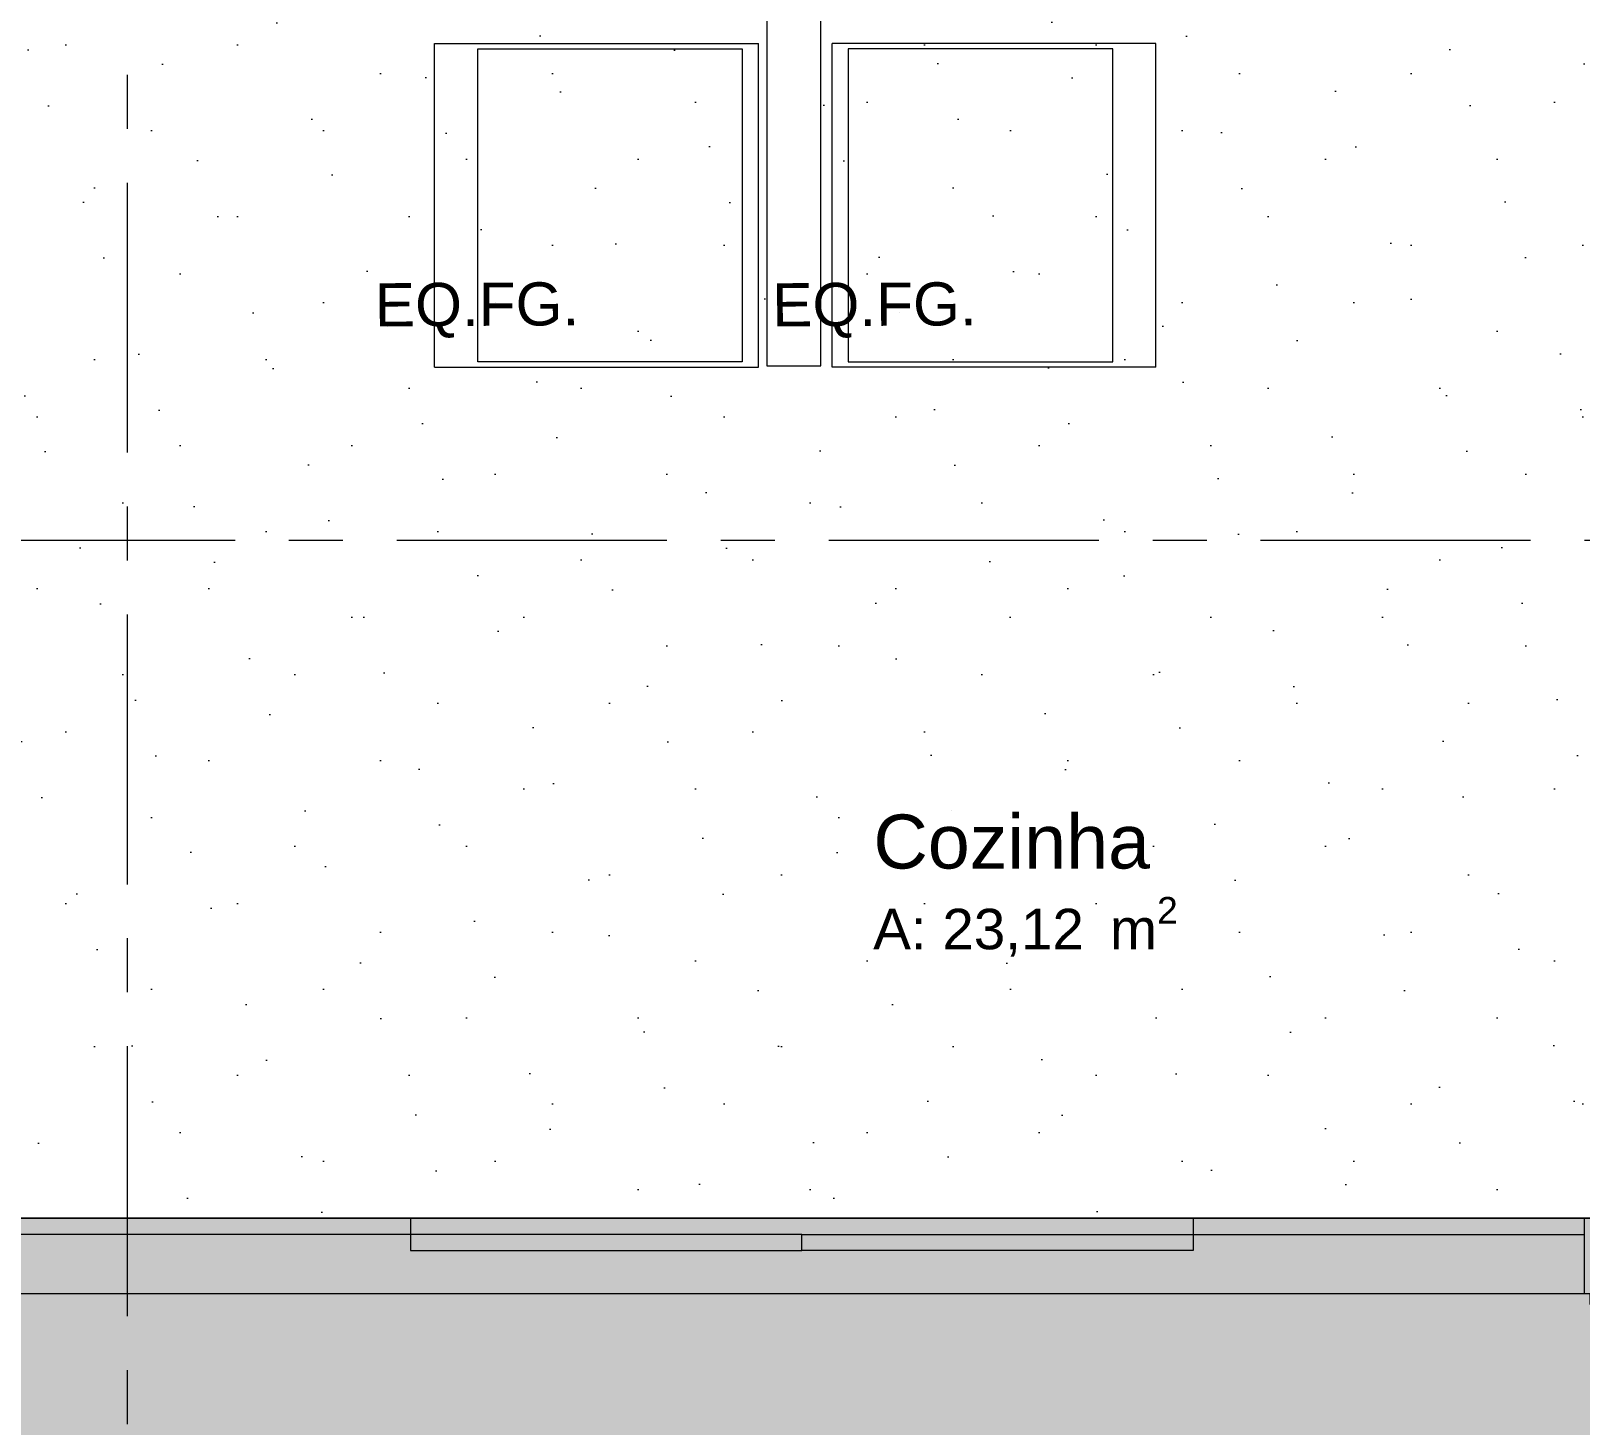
# Model space of a CAD drawing. Header units: metres. Extents: x -77 to 21.6, y -70.6 to -27.7.
# Drawn here: x -49.809 to -46.94, y -37.483 to -34.9 of the extents above; entities that cross this region are included whole.
import ezdxf

# ---------------------------------------------------------------- set-up
doc = ezdxf.new("R2010")
doc.units = ezdxf.units.M
doc.header["$MEASUREMENT"] = 0
doc.linetypes.add('Dot & Dashed', pattern=[0.6, 0.5, -0.05, 0, -0.05])
doc.linetypes.add('Wipeout_Contour', pattern=[1, 0, -1])
for name, color, linetype, lineweight in [('0_Caneta_No__99', 7, 'Continuous', 20), ('LAJES.EST_Caneta_No__96', 252, 'Continuous', 0), ('NOTAS BANCADAS_Caneta_No__99', 7, 'Continuous', 20), ('PAREDE CONSTRUIR_Caneta_No__241', 7, 'Continuous', 13), ('Portas Archicad_Caneta_No__241', 7, 'Continuous', 13), ('Portas Archicad_Caneta_No__96', 252, 'Continuous', 0), ('Selos de Zona Archicad_Caneta_No__11', 7, 'Continuous', 5)]:
    doc.layers.add(name, color=color, linetype=linetype, lineweight=lineweight)
for name, color, linetype, lineweight, true_color in [('EQUIPAMENTOS.ARQ_Caneta_No__13', 7, 'Continuous', 0, 0xaaaaaa), ('LAJES.EST_Caneta_No__18', 7, 'Continuous', 0, 0xdfdfdf), ('LAJES.EST_Caneta_No__254', 7, 'Continuous', 0, 0xd1c9ad), ('Portas Archicad_Caneta_No__9', 7, 'Continuous', 5, 0x020202), ('ZONA_Caneta_No__56', 7, 'Continuous', 0, 0xffe495)]:
    doc.layers.add(name, color=color, linetype=linetype, lineweight=lineweight, true_color=true_color)
for name, color, linetype in [('NOTAS BANCADAS', 7, 'Continuous'), ('PAREDE CONSTRUIR', 7, 'Continuous'), ('Portas Archicad', 7, 'Continuous'), ('ZONA', 7, 'Continuous')]:
    doc.layers.add(name, color=color, linetype=linetype)
doc.styles.add('GENERATED_STYLE_1', font='arial.ttf')
pattern_1 = [(45, (0, 0.5), (-0.159099, 0.159099), [0, -0.15, 0, -0.225]), (110, (0.5, 0.5), (0.21143084, 0.07695453), [0, -0.11, 0, -0.19])]

# ---------------------------------------------------------------- blocks, each defined once
blk = doc.blocks.new('Cozinha_9_33_6', base_point=(-47.9668, -36.466))
at = {"layer": 'Selos de Zona Archicad_Caneta_No__11', "color": 7, "lineweight": 5, "attachment_point": 2, "style": 'GENERATED_STYLE_1'}
for s, insert, char_height in [('\\A1;{\\pqc;\\pt0,0.55;\\fArial|b0|i0|c0|p0;\\W1.000000;Cozinha\\fArial|b0|i0|c0|p0;\\W1.000000;\\A1{\\H.66x;\\S^  ;}\\fArial|b0|i0|c0|p0;\\W1.000000;\\fArial|b0|i0|c0|p0;\\W1.000000;\\A1{\\H.66x;\\S^  ;}}', (-47.9668, -36.3522), 0.1), ('\\A1;{\\pqc;\\pt0,0.55;\\fArial|b0|i0|c0|p0;\\W1.000000;A: 23,12\\fArial|b0|i0|c0|p0;\\W1.000000;\\A1{\\H.66x;\\S^  ;}\\fArial|b0|i0|c0|p0;\\W1.000000; m\\fArial|b0|i0|c0|p0;\\W1.000000;\\A1{\\H.66x;\\S2^  ;}}', (-47.9668, -36.5049), 0.075)]:
    blk.add_mtext(s, dxfattribs=dict(at, insert=insert, char_height=char_height))
blk = doc.blocks.new('Sliding Door 26_6')
at = {"layer": 'Portas Archicad_Caneta_No__241', "color": 7, "linetype": 'Continuous', "lineweight": 13}
for p, q in [((-1.5, 0), (-1.52, 0)), ((-1.5, 0), (-1.52, 0)), ((-1.5, 0), (-1.5, -0.02)), ((-1.5, 0), (-1.5, -0.02)), ((1.5, 0), (1.5, -0.02)), ((1.5, 0), (1.5, -0.02)), ((1.5, 0), (1.52, 0)), ((1.5, 0), (1.52, 0)), ((-1.5, -0.02), (-1.5, -0.04)), ((-1.5, -0.02), (-1.5, -0.04)), ((1.5, -0.02), (1.5, -0.04)), ((1.5, -0.02), (1.5, -0.04)), ((-1.5, -0.04), (-1.5, -0.1)), ((-1.5, -0.04), (-1.5, -0.1)), ((1.5, -0.04), (1.5, -0.1)), ((1.5, -0.04), (1.5, -0.1)), ((-1.5, -0.1), (-1.5, -0.12)), ((-1.5, -0.1), (-1.5, -0.12)), ((1.5, -0.1), (1.5, -0.12)), ((1.5, -0.1), (1.5, -0.12)), ((-1.5, -0.14), (-1.51, -0.14)), ((-1.5, -0.14), (-1.51, -0.14)), ((-1.5, -0.12), (-1.5, -0.14)), ((-1.5, -0.12), (-1.5, -0.14)), ((1.5, -0.12), (1.5, -0.14)), ((1.5, -0.12), (1.5, -0.14)), ((1.5, -0.14), (1.51, -0.14)), ((1.5, -0.14), (1.51, -0.14))]:
    blk.add_line(p, q, dxfattribs=at)
at = {"layer": 'Portas Archicad_Caneta_No__9', "color": 18, "linetype": 'Continuous', "lineweight": 5, "true_color": 0x020202}
for p, q in [((-1.52, 0), (-1.52, 0.019)), ((-1.52, 0.019), (-1.47, 0.019)), ((-1.47, 0), (-1.52, 0)), ((-1.45, 0), (-1.5, 0)), ((-1.5, 0), (-1.5, -0.14)), ((-1.47, 0.019), (-1.47, 0)), ((-1.45, -0.14), (-1.45, 0)), ((-1.45, 0), (-0.725, 0)), ((-1.45, -0.03), (-1.45, 0)), ((-0.725, 0), (-0.725, -0.03)), ((1.45, 0), (0.725, 0)), ((0.725, 0), (0.725, -0.03)), ((1.5, 0), (1.45, 0)), ((1.45, 0), (1.45, -0.14)), ((1.45, -0.03), (1.45, 0)), ((1.47, 0.019), (1.52, 0.019)), ((1.47, 0), (1.47, 0.019)), ((1.52, 0), (1.47, 0)), ((1.5, -0.14), (1.5, 0)), ((1.52, 0.019), (1.52, 0)), ((-0.725, -0.03), (-1.45, -0.03)), ((0, -0.03), (-0.725, -0.03)), ((-0.725, -0.03), (-0.725, -0.06)), ((0, -0.06), (0, -0.03)), ((0, -0.03), (0.725, -0.03)), ((0, -0.06), (0, -0.03)), ((0.725, -0.03), (1.45, -0.03)), ((0.725, -0.03), (0.725, -0.06)), ((-0.725, -0.06), (0, -0.06)), ((0.725, -0.06), (0, -0.06)), ((-1.51, -0.159), (-1.51, -0.14)), ((-1.51, -0.14), (-1.46, -0.14)), ((-1.5, -0.14), (-1.45, -0.14)), ((-1.46, -0.14), (-1.46, -0.159)), ((1.45, -0.14), (1.5, -0.14)), ((1.46, -0.14), (1.51, -0.14)), ((1.46, -0.159), (1.46, -0.14)), ((1.51, -0.14), (1.51, -0.159)), ((-1.46, -0.159), (-1.51, -0.159)), ((1.51, -0.159), (1.46, -0.159))]:
    blk.add_line(p, q, dxfattribs=at)
at = {"layer": 'Portas Archicad_Caneta_No__96', "color": 252, "linetype": 'Continuous', "lineweight": 0}
for p, q in [((-1.5, 0), (1.5, 0)), ((-1.5, -0.14), (1.5, -0.14))]:
    blk.add_line(p, q, dxfattribs=at)
blk = doc.blocks.new('Cooktop + Oven Built-in 26')
at = {"layer": 'EQUIPAMENTOS.ARQ_Caneta_No__13', "color": 253, "linetype": 'Continuous', "lineweight": 0, "true_color": 0xaaaaaa}
for p, q in [((0, 0.6), (0.6, 0.6)), ((0, 0), (0, 0.6)), ((0.6, 0), (0.6, 0.6)), ((0, 0), (0.6, 0))]:
    blk.add_line(p, q, dxfattribs=at)
at = {"layer": 'EQUIPAMENTOS.ARQ_Caneta_No__13', "color": 253, "linetype": 'Continuous', "lineweight": 0, "true_color": 0xaaaaaa, "flags": 128}
blk.add_lwpolyline([(0.01, 0.08), (0.59, 0.08), (0.59, 0.57), (0.01, 0.57)], close=True, dxfattribs=at)
blk = doc.blocks.new('Label_149_6', base_point=(-49.0614, -35.3429))
at = {"layer": 'NOTAS BANCADAS_Caneta_No__99', "color": 7, "lineweight": 20, "insert": (-48.8704, -35.3661), "char_height": 0.08, "attachment_point": 2, "rotation": 0.323, "style": 'GENERATED_STYLE_1'}
blk.add_mtext('\\A1;{\\pqc;\\pt0,99;\\fArial|b0|i0|c0|p0;\\W1.000000;EQ.FG.\\fArial|b0|i0|c0|p0;\\W1.000000;\\A1{\\H.66x;\\S^  ;}\\fArial|b0|i0|c0|p0;\\W1.000000;\\fArial|b0|i0|c0|p0;\\W1.000000;\\A1{\\H.66x;\\S^  ;}\\fArial|b0|i0|c0|p0;\\W1.000000;\\fArial|b0|i0|c0|p0;\\W1.000000;\\fArial|b0|i0|c0|p0;\\W1.000000;\\fArial|b0|i0|c0|p0;\\W1.000000;\\fArial|b0|i0|c0|p0;\\W1.000000;\\fArial|b0|i0|c0|p0;\\W1.000000;\\fArial|b0|i0|c0|p0;\\W1.000000;\\A1{\\H.66x;\\S^  ;}\\fArial|b0|i0|c0|p0;\\W1.000000;\\fArial|b0|i0|c0|p0;\\W1.000000;\\A1{\\H.66x;\\S^  ;}\\fArial|b0|i0|c0|p0;\\W1.000000;\\fArial|b0|i0|c0|p0;\\W1.000000;\\fArial|b0|i0|c0|p0;\\W1.000000;\\fArial|b0|i0|c0|p0;\\W1.000000;\\fArial|b0|i0|c0|p0;\\W1.000000;\\fArial|b0|i0|c0|p0;\\W1.000000;\\fArial|b0|i0|c0|p0;\\W1.000000;\\A1{\\H.66x;\\S^  ;}\\fArial|b0|i0|c0|p0;\\W1.000000;\\fArial|b0|i0|c0|p0;\\W1.000000;\\A1{\\H.66x;\\S^  ;}\\fArial|b0|i0|c0|p0;\\W1.000000;\\fArial|b0|i0|c0|p0;\\W1.000000;\\fArial|b0|i0|c0|p0;\\W1.000000;\\fArial|b0|i0|c0|p0;\\W1.000000;\\fArial|b0|i0|c0|p0;\\W1.000000;\\fArial|b0|i0|c0|p0;\\W1.000000;\\fArial|b0|i0|c0|p0;\\W1.000000;\\A1{\\H.66x;\\S^  ;}\\fArial|b0|i0|c0|p0;\\W1.000000;\\fArial|b0|i0|c0|p0;\\W1.000000;\\A1{\\H.66x;\\S^  ;}\\fArial|b0|i0|c0|p0;\\W1.000000;\\fArial|b0|i0|c0|p0;\\W1.000000;\\fArial|b0|i0|c0|p0;\\W1.000000;\\fArial|b0|i0|c0|p0;\\W1.000000;\\fArial|b0|i0|c0|p0;\\W1.000000;\\fArial|b0|i0|c0|p0;\\W1.000000;\\fArial|b0|i0|c0|p0;\\W1.000000;\\A1{\\H.66x;\\S^  ;}\\fArial|b0|i0|c0|p0;\\W1.000000;\\fArial|b0|i0|c0|p0;\\W1.000000;\\A1{\\H.66x;\\S^  ;}\\fArial|b0|i0|c0|p0;\\W1.000000;\\fArial|b0|i0|c0|p0;\\W1.000000;\\fArial|b0|i0|c0|p0;\\W1.000000;\\fArial|b0|i0|c0|p0;\\W1.000000;\\fArial|b0|i0|c0|p0;\\W1.000000;\\fArial|b0|i0|c0|p0;\\W1.000000;\\fArial|b0|i0|c0|p0;\\W1.000000;\\A1{\\H.66x;\\S^  ;}\\fArial|b0|i0|c0|p0;\\W1.000000;}', dxfattribs=at)
blk = doc.blocks.new('Label_150_6', base_point=(-48.3252, -35.3429))
at = {"layer": 'NOTAS BANCADAS_Caneta_No__99', "color": 7, "lineweight": 20, "insert": (-48.1342, -35.3661), "char_height": 0.08, "attachment_point": 2, "rotation": 0.323, "style": 'GENERATED_STYLE_1'}
blk.add_mtext('\\A1;{\\pqc;\\pt0,99;\\fArial|b0|i0|c0|p0;\\W1.000000;EQ.FG.\\fArial|b0|i0|c0|p0;\\W1.000000;\\A1{\\H.66x;\\S^  ;}\\fArial|b0|i0|c0|p0;\\W1.000000;\\fArial|b0|i0|c0|p0;\\W1.000000;\\A1{\\H.66x;\\S^  ;}\\fArial|b0|i0|c0|p0;\\W1.000000;\\fArial|b0|i0|c0|p0;\\W1.000000;\\fArial|b0|i0|c0|p0;\\W1.000000;\\fArial|b0|i0|c0|p0;\\W1.000000;\\fArial|b0|i0|c0|p0;\\W1.000000;\\fArial|b0|i0|c0|p0;\\W1.000000;\\fArial|b0|i0|c0|p0;\\W1.000000;\\A1{\\H.66x;\\S^  ;}\\fArial|b0|i0|c0|p0;\\W1.000000;\\fArial|b0|i0|c0|p0;\\W1.000000;\\A1{\\H.66x;\\S^  ;}\\fArial|b0|i0|c0|p0;\\W1.000000;\\fArial|b0|i0|c0|p0;\\W1.000000;\\fArial|b0|i0|c0|p0;\\W1.000000;\\fArial|b0|i0|c0|p0;\\W1.000000;\\fArial|b0|i0|c0|p0;\\W1.000000;\\fArial|b0|i0|c0|p0;\\W1.000000;\\fArial|b0|i0|c0|p0;\\W1.000000;\\A1{\\H.66x;\\S^  ;}\\fArial|b0|i0|c0|p0;\\W1.000000;\\fArial|b0|i0|c0|p0;\\W1.000000;\\A1{\\H.66x;\\S^  ;}\\fArial|b0|i0|c0|p0;\\W1.000000;\\fArial|b0|i0|c0|p0;\\W1.000000;\\fArial|b0|i0|c0|p0;\\W1.000000;\\fArial|b0|i0|c0|p0;\\W1.000000;\\fArial|b0|i0|c0|p0;\\W1.000000;\\fArial|b0|i0|c0|p0;\\W1.000000;\\fArial|b0|i0|c0|p0;\\W1.000000;\\A1{\\H.66x;\\S^  ;}\\fArial|b0|i0|c0|p0;\\W1.000000;\\fArial|b0|i0|c0|p0;\\W1.000000;\\A1{\\H.66x;\\S^  ;}\\fArial|b0|i0|c0|p0;\\W1.000000;\\fArial|b0|i0|c0|p0;\\W1.000000;\\fArial|b0|i0|c0|p0;\\W1.000000;\\fArial|b0|i0|c0|p0;\\W1.000000;\\fArial|b0|i0|c0|p0;\\W1.000000;\\fArial|b0|i0|c0|p0;\\W1.000000;\\fArial|b0|i0|c0|p0;\\W1.000000;\\A1{\\H.66x;\\S^  ;}\\fArial|b0|i0|c0|p0;\\W1.000000;\\fArial|b0|i0|c0|p0;\\W1.000000;\\A1{\\H.66x;\\S^  ;}\\fArial|b0|i0|c0|p0;\\W1.000000;\\fArial|b0|i0|c0|p0;\\W1.000000;\\fArial|b0|i0|c0|p0;\\W1.000000;\\fArial|b0|i0|c0|p0;\\W1.000000;\\fArial|b0|i0|c0|p0;\\W1.000000;\\fArial|b0|i0|c0|p0;\\W1.000000;\\fArial|b0|i0|c0|p0;\\W1.000000;\\A1{\\H.66x;\\S^  ;}\\fArial|b0|i0|c0|p0;\\W1.000000;}', dxfattribs=at)

msp = doc.modelspace()

# ---------------------------------------------------------------- hatches: boundary and pattern name
at = {"layer": 'LAJES.EST_Caneta_No__254', "linetype": 'Continuous', "lineweight": 0, "true_color": 0xd1c9ad}
h = msp.add_hatch(dxfattribs=at)
h.set_pattern_fill('Haie_OD_0006', color=9, style=0, pattern_type=2)
h.set_pattern_definition(pattern_1)
h.paths.add_polyline_path([(-65.114, -47.1002), (-66.514, -47.1002), (-66.514, -60.3006), (-56.514, -60.3006), (-44.014, -60.3006), (-44.014, -56.6006), (-50.5957, -56.6006), (-50.5957, -54.2479), (-52.6157, -54.2479), (-52.6157, -52.5506), (-50.5957, -52.5506), (-45.6136, -52.5506), (-45.6136, -50.8516), (-44.014, -50.8516), (-44.014, -47.1002), (-53.814, -47.1002), (-53.814, -42.3002), (-44.014, -42.3002), (-44.014, -37.1002), (-51.174, -37.1002), (-51.174, -32.5997), (-53.814, -32.5997), (-56.714, -32.5997), (-58.7637, -32.5997), (-58.7637, -34.9038), (-63.464, -34.9038), (-63.464, -36.5038), (-65.114, -36.5038), (-65.114, -38.4037), (-63.464, -38.4037), (-63.464, -42.1002), (-65.114, -42.1002), (-65.114, -42.3002)])
h.paths.add_polyline_path([(-60.5596, -42.1002), (-60.5596, -38.4037), (-58.8637, -38.4037), (-58.8637, -42.1002)], flags=0)
h.paths.add_polyline_path([(-59.064, -48.7001), (-59.064, -47.3002), (-56.714, -47.3002), (-56.714, -48.7001)], flags=0)
at = {"layer": 'LAJES.EST_Caneta_No__96', "linetype": 'Continuous', "lineweight": 0}
h = msp.add_hatch(dxfattribs=at)
h.set_pattern_fill('Haie_OD_0006', color=252, style=0, pattern_type=2)
h.set_pattern_definition(pattern_1)
h.paths.add_polyline_path([(-51.074, -37.1002), (-44.014, -37.1002), (-44.014, -32.5997), (-51.074, -32.5997)])

# ---------------------------------------------------------------- linework, layer by layer
at = {"layer": '0_Caneta_No__99', "color": 7, "linetype": 'Dot & Dashed', "lineweight": 20}
for p, q in [((-49.6311, -27.9815), (-49.6311, -67.6566)), ((-41.4312, -35.8446), (-76.7059, -35.8446))]:
    msp.add_line(p, q, dxfattribs=at)
at = {"layer": 'ZONA_Caneta_No__56', "color": 41, "linetype": 'Continuous', "lineweight": 0, "true_color": 0xffe495, "flags": 128}
for points in [[(-45.694, -32.8037), (-51.074, -32.8037), (-51.074, -37.1002), (-45.694, -37.1002)], [(-44.214, -37.2402), (-53.814, -37.2402), (-53.814, -42.1002), (-44.214, -42.1002)]]:
    msp.add_lwpolyline(points, close=True, dxfattribs=at)

# ---------------------------------------------------------------- block references
at = {"layer": 'EQUIPAMENTOS.ARQ_Caneta_No__13', "color": 253, "linetype": 'Continuous', "lineweight": 0, "true_color": 0xaaaaaa, "xscale": -1, "rotation": 270}
msp.add_blockref('Cooktop + Oven Built-in 26', (-49.0614, -35.5233), dxfattribs=at)
at = {"layer": 'EQUIPAMENTOS.ARQ_Caneta_No__13', "color": 253, "linetype": 'Continuous', "lineweight": 0, "true_color": 0xaaaaaa, "rotation": 90}
msp.add_blockref('Cooktop + Oven Built-in 26', (-47.7252, -35.5233), dxfattribs=at)
at = {"layer": 'NOTAS BANCADAS', "color": 251, "linetype": 'Continuous', "lineweight": 5, "true_color": 0x6b6b6b}
msp.add_blockref('Label_149_6', (-49.0614, -35.3429), dxfattribs=at)
at = {"layer": 'Portas Archicad', "color": 252, "linetype": 'Continuous', "lineweight": 0, "xscale": -1}
msp.add_blockref('Sliding Door 26_6', (-48.3811, -37.1002), dxfattribs=at)
at = {"layer": 'ZONA', "color": 7, "linetype": 'Continuous', "lineweight": 0}
msp.add_blockref('Cozinha_9_33_6', (-47.9668, -36.466), dxfattribs=at)

# ---------------------------------------------------------------- next in the draw order: wipeouts: each hides what was drawn before it
at = {"color": 254, "linetype": 'Wipeout_Contour', "lineweight": 0, "ltscale": 237.109641}
msp.add_wipeout([(-48.446, -32.7997), (-48.446, -35.5208), (-48.426, -35.5208), (-48.426, -32.7997)], dxfattribs=at).dxf.layer = 'PAREDE CONSTRUIR'

# ---------------------------------------------------------------- next in the draw order: linework, layer by layer
at = {"layer": 'PAREDE CONSTRUIR_Caneta_No__241', "color": 7, "linetype": 'Continuous', "lineweight": 13, "flags": 128}
msp.add_lwpolyline([(-48.446, -32.7997), (-48.446, -35.5208)], dxfattribs=at)

# ---------------------------------------------------------------- next in the draw order: wipeouts: each hides what was drawn before it
at = {"color": 254, "linetype": 'Wipeout_Contour', "lineweight": 0, "ltscale": 236.978584}
msp.add_wipeout([(-48.426, -32.7997), (-48.426, -35.5208), (-48.366, -35.5208), (-48.366, -32.7997)], dxfattribs=at).dxf.layer = 'PAREDE CONSTRUIR'

# ---------------------------------------------------------------- next in the draw order: linework, layer by layer
at = {"layer": 'PAREDE CONSTRUIR_Caneta_No__241', "color": 7, "linetype": 'Continuous', "lineweight": 13, "flags": 128}
msp.add_lwpolyline([(-48.446, -35.5208), (-48.426, -35.5208)], dxfattribs=at)

# ---------------------------------------------------------------- next in the draw order: wipeouts: each hides what was drawn before it
at = {"color": 254, "linetype": 'Wipeout_Contour', "lineweight": 0, "ltscale": 236.84818}
msp.add_wipeout([(-48.366, -32.7997), (-48.366, -35.5208), (-48.346, -35.5208), (-48.346, -32.7997)], dxfattribs=at).dxf.layer = 'PAREDE CONSTRUIR'

# ---------------------------------------------------------------- next in the draw order: hatches: boundary and pattern name
at = {"layer": 'LAJES.EST_Caneta_No__18', "linetype": 'Continuous', "lineweight": 0, "true_color": 0xdfdfdf}
h = msp.add_hatch(dxfattribs=at)
h.set_pattern_fill('Piso_Externo__0006', color=254, style=0, pattern_type=2)
h.set_pattern_definition([(45, (0, 0.6), (-0.1909188, 0.1909188), [0, -0.18, 0, -0.27]), (110, (0.6, 0.6), (0.253717, 0.09234544), [0, -0.132, 0, -0.228])])
h.paths.add_polyline_path([(-76.514, -65.1016), (-73.814, -65.1016, -0.414214), (-75.814, -67.1016), (-66.814, -67.1016, -0.414214), (-68.814, -65.1016), (-68.814, -62.301), (-68.814, -45.4002, -0.414214), (-66.514, -43.1002), (-65.914, -43.1002), (-65.914, -42.3002), (-66.514, -42.3002), (-66.514, -38.2041), (-65.114, -38.2041), (-65.114, -36.7038), (-66.514, -36.7038), (-66.514, -32.5997), (-65.114, -32.5997), (-56.714, -32.5997), (-53.814, -32.5997), (-44.014, -32.5997), (-44.014, -42.3002), (-53.814, -42.3002), (-53.814, -47.1002), (-44.014, -47.1002), (-44.014, -50.8516), (-45.6136, -50.8516), (-45.6136, -52.3506), (-44.014, -52.3506), (-44.014, -60.3006), (-48.9163, -60.3006), (-48.9163, -61.1006), (-44.3609, -61.1006), (-44.3609, -67.1016), (-44.014, -67.1016), (-41.514, -67.1016), (-41.514, -28.1016), (-41.714, -28.1016), (-41.714, -60.3006), (-43.014, -60.3006), (-43.014, -30.0016), (-66.514, -30.0016), (-66.514, -28.1016), (-76.514, -28.1016)])
h.paths.add_polyline_path([(-73.814, -45.1016), (-76.314, -45.1016), (-76.314, -43.0892), (-75.7984, -43.0908, -0.414214), (-73.8139, -45.0876)], flags=0)
h.paths.add_polyline_path([(-73.814, -45.5846, -0.009328), (-73.814, -45.6604)], flags=0)
h.paths.add_polyline_path([(-52.814, -46.3002), (-52.814, -43.1002), (-44.014, -43.1002), (-44.014, -46.3002)], flags=0)
h.paths.add_polyline_path([(-67.714, -34.1), (-76.314, -34.1), (-76.314, -32.5997), (-67.714, -32.5997)], flags=0)

# ---------------------------------------------------------------- next in the draw order: linework, layer by layer
at = {"layer": 'PAREDE CONSTRUIR_Caneta_No__241', "color": 7, "linetype": 'Continuous', "lineweight": 13, "flags": 128}
for points in [[(-48.346, -35.5208), (-48.346, -32.7997)], [(-48.426, -35.5208), (-48.366, -35.5208)], [(-48.366, -35.5208), (-48.346, -35.5208)]]:
    msp.add_lwpolyline(points, dxfattribs=at)

# ---------------------------------------------------------------- next in the draw order: block references
at = {"layer": 'NOTAS BANCADAS', "color": 251, "linetype": 'Continuous', "lineweight": 5, "true_color": 0x6b6b6b}
msp.add_blockref('Label_150_6', (-48.3252, -35.3429), dxfattribs=at)

doc.saveas('drawing.dxf')
